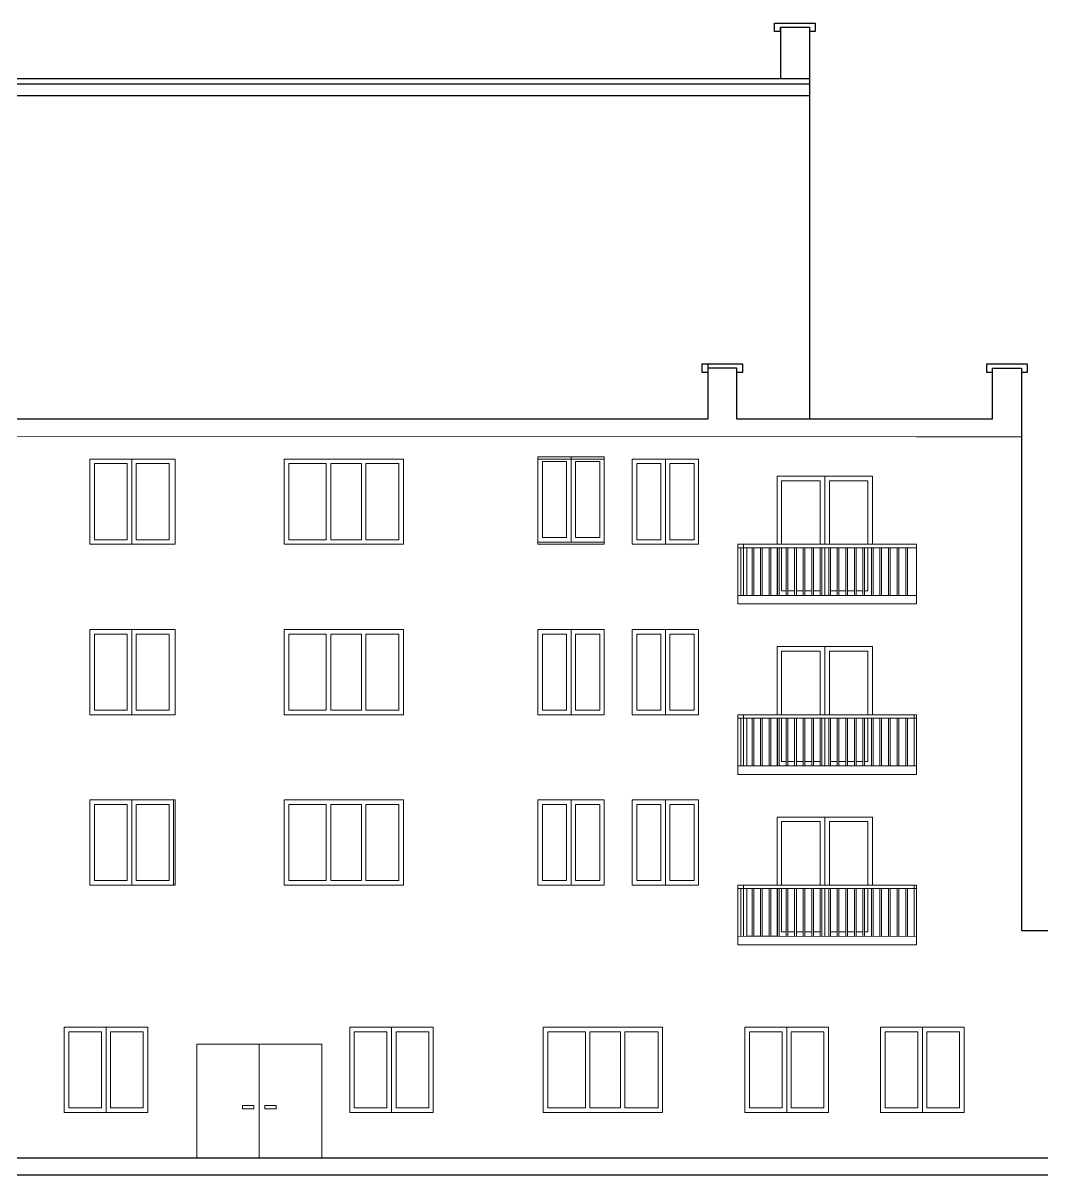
# Model space of a CAD drawing. Header units: millimetres. Extents: x -689206 to 4969298, y -1019800 to 703299.
# Drawn here: x 72408 to 90334, y -747291 to -727016 of the extents above; entities that cross this region are included whole.
import ezdxf

# ---------------------------------------------------------------- set-up
doc = ezdxf.new("R2010")
doc.units = ezdxf.units.MM
doc.layers.add('РАЗМЕРЫ', color=7, linetype='Continuous', lineweight=9)
doc.layers.add('фасад1', color=7, linetype='Continuous')

msp = doc.modelspace()

# ---------------------------------------------------------------- linework, layer by layer
at = {"layer": 'РАЗМЕРЫ', "linetype": 'ByBlock', "lineweight": 30, "ltscale": 35}
for p, q in [((85631.6, -727091.4), (85631.6, -727016.4)), ((85631.6, -727016.4), (86241.6, -727016.4)), ((86241.6, -727016.4), (86341.6, -727016.4)), ((86341.6, -727016.4), (86341.6, -727166.4)), ((85631.6, -727166.4), (85631.6, -727091.4)), ((85731.6, -727166.4), (85631.6, -727166.4)), ((86341.6, -727166.4), (86241.6, -727166.4)), ((84354.2, -733091.4), (84354.2, -733016.4)), ((84354.2, -733016.4), (84964.2, -733016.4)), ((84354.2, -733166.4), (84354.2, -733091.4)), ((84964.2, -733016.4), (85064.2, -733016.4)), ((85064.2, -733016.4), (85064.2, -733166.4)), ((89364.3, -733091.4), (89364.3, -733016.4)), ((89364.3, -733016.4), (89974.3, -733016.4)), ((89364.3, -733166.4), (89364.3, -733091.4)), ((89974.3, -733016.4), (90074.3, -733016.4)), ((90074.3, -733016.4), (90074.3, -733166.4)), ((84454.2, -733166.4), (84354.2, -733166.4)), ((85064.2, -733166.4), (84964.2, -733166.4)), ((89464.3, -733166.4), (89364.3, -733166.4)), ((90074.3, -733166.4), (89974.3, -733166.4))]:
    msp.add_line(p, q, dxfattribs=at)
at = {"layer": 'РАЗМЕРЫ', "lineweight": 30, "ltscale": 35}
for p, q in [((85731.6, -727091.4), (86241.6, -727091.4)), ((85731.6, -727166.4), (85731.6, -727091.4)), ((85731.6, -727091.4), (85731.6, -727991.4)), ((86241.6, -727091.4), (86241.6, -733991.4)), ((63314.2, -727991.4), (86241.6, -727991.4)), ((72474.2, -728091.4), (55274.8, -728091.4)), ((86241.6, -728091.4), (72474.2, -728091.4)), ((55274.8, -728291.4), (86241.6, -728291.4)), ((84454.2, -733016.4), (84454.2, -733991.4)), ((84964.2, -733091.4), (84454.2, -733091.4)), ((84964.2, -733991.4), (84964.2, -733091.4)), ((89464.3, -733991.4), (89464.3, -733091.4)), ((89464.3, -733091.4), (89974.3, -733091.4)), ((89974.3, -733091.4), (89974.3, -733991.4)), ((75137, -733991.4), (68332.2, -733991.4)), ((84454.2, -733991.4), (75137, -733991.4)), ((89464.3, -733991.4), (84964.2, -733991.4)), ((89974.3, -733991.4), (89974.3, -742991.4)), ((89974.3, -742991.4), (102266.5, -742991.4)), ((54764.8, -746991.4), (102266.5, -746991.4)), ((54764.8, -747291.4), (102776.5, -747291.4))]:
    msp.add_line(p, q, dxfattribs=at)
at = {"layer": 'РАЗМЕРЫ', "lineweight": 15, "ltscale": 35}
for p, q in [((67802.2, -734291.4), (88124.6, -734300.1)), ((88124.6, -734300.1), (89974.3, -734300.1)), ((73586.2, -734691.3), (73586.2, -736191.4)), ((75086.2, -734691.4), (73586.2, -734691.4)), ((73586.2, -734691.4), (73586.2, -736191.4)), ((75056.2, -734691.4), (73586.2, -734691.4)), ((74321.2, -736191.4), (74321.2, -734691.4)), ((75086.2, -736191.4), (75086.2, -734691.4)), ((77002.4, -736191.4), (77002.7, -734691)), ((77002.4, -734691.4), (77002.4, -736191.4)), ((79102.4, -734691.4), (77002.4, -734691.4)), ((79102.4, -734691.4), (77002.8, -734691)), ((77002.8, -734691), (77082.8, -734691)), ((77082.8, -734691), (77082.8, -734691.4)), ((79102.4, -736191.4), (79102.4, -734691.4)), ((79102.4, -736191.4), (79102.4, -734691.4)), ((81464.2, -734651.4), (81464.2, -736151.4)), ((82634.2, -734651.4), (81464.2, -734651.4)), ((81464.2, -734691.4), (81464.2, -736191.4)), ((82634.2, -734691.4), (81464.2, -734691.4)), ((81969.2, -734731.4), (81544.2, -734731.4)), ((81544.2, -734731.4), (81544.2, -736071.4)), ((82049.2, -734651.4), (81969.2, -734651.4)), ((81969.2, -734731.4), (81969.2, -736071.4)), ((82049.2, -736151.4), (82049.2, -734651.4)), ((82049.2, -734651.4), (82129.2, -734651.4)), ((82554.2, -734731.4), (82129.2, -734731.4)), ((82129.2, -734731.4), (82129.2, -736071.4)), ((82554.2, -736071.4), (82554.2, -734731.4)), ((82634.2, -734651.4), (82634.2, -736151.4)), ((82634.2, -736191.4), (82634.2, -734691.4)), ((83124, -734691.4), (83124, -736191.4)), ((84294, -734691.4), (83124, -734691.4)), ((83124, -734691.4), (83124, -736191.4)), ((84294, -734691.4), (83124, -734691.4)), ((83709, -734691.4), (83629, -734691.4)), ((83709, -736191.4), (83709, -734691.4)), ((83709, -734691.4), (83789, -734691.4)), ((84294, -736191.4), (84294, -734691.4)), ((84294, -734691.4), (84294, -736191.4)), ((73666.2, -736111.4), (73666.2, -734771.4)), ((73666.2, -734771.4), (74241.2, -734771.4)), ((74241.2, -734771.4), (74241.2, -736111.4)), ((74401.2, -734771.4), (74976.2, -734771.4)), ((74401.2, -736111.4), (74401.2, -734771.4)), ((74976.2, -734771.4), (74976.2, -736111.4)), ((77082.8, -734771.1), (77082.6, -736111)), ((77082.8, -734771.1), (77743.8, -734771.2)), ((77743.8, -734771.2), (77743.6, -736111.1)), ((77823.6, -736111.2), (77823.8, -734771.2)), ((78360.6, -734771.3), (77823.8, -734771.2)), ((78360.6, -734771.3), (78360.3, -736111.2)), ((78440.3, -736111.2), (78440.5, -734771.3)), ((79022.4, -734771.4), (78440.5, -734771.3)), ((79022.4, -736111.4), (79022.4, -734771.4)), ((83629, -734771.4), (83204, -734771.4)), ((83204, -734771.4), (83204, -736111.4)), ((83629, -734771.4), (83629, -736111.4)), ((84214, -734771.4), (83789, -734771.4)), ((83789, -734771.4), (83789, -736111.4)), ((84214, -736111.4), (84214, -734771.4)), ((74241.2, -736111.4), (73666.2, -736111.4)), ((74976.2, -736111.4), (74401.2, -736111.4)), ((77082.6, -736111), (77743.6, -736111.1)), ((77823.6, -736111.2), (78360.3, -736111.2)), ((78440.3, -736111.2), (79022.4, -736111.2)), ((81464.2, -736151.4), (81464.2, -736071.4)), ((82634.2, -736151.4), (81464.2, -736151.4)), ((81544.2, -736071.4), (81969.2, -736071.4)), ((82129.2, -736071.4), (82554.2, -736071.4)), ((83124, -736191.4), (83124, -736111.4)), ((83204, -736111.4), (83629, -736111.4)), ((83789, -736111.4), (84214, -736111.4)), ((73586.2, -736191.4), (75086.2, -736191.4)), ((75056.2, -736191.4), (73586.2, -736191.4)), ((73586.2, -736191.4), (73666.2, -736191.4)), ((77002.4, -736191.4), (79102.4, -736191.4)), ((77002.4, -736191.4), (79102.4, -736191.4)), ((81464.2, -736191.4), (82634.2, -736191.4)), ((83124, -736191.4), (84294, -736191.4)), ((84294, -736191.4), (83124, -736191.4)), ((84984.6, -736191.4), (84984.2, -737091.4)), ((85143.5, -736251.4), (84984.6, -736251.3)), ((85035.4, -736251.4), (85035, -737091.4)), ((88124.6, -736191.4), (88124.2, -737092.7)), ((73586.2, -737691.3), (73586.2, -739191.4)), ((75086.2, -737691.4), (73586.2, -737691.4)), ((73586.2, -737691.4), (73586.2, -739191.4)), ((75056.2, -737691.4), (73586.2, -737691.4)), ((73666.2, -739111.4), (73666.2, -737771.4)), ((73666.2, -737771.4), (74241.2, -737771.4)), ((74241.2, -737771.4), (74241.2, -739111.4)), ((74321.2, -739191.4), (74321.2, -737691.4)), ((74401.2, -737771.4), (74976.2, -737771.4)), ((74401.2, -739111.4), (74401.2, -737771.4)), ((74976.2, -737771.4), (74976.2, -739111.4)), ((75086.2, -739191.4), (75086.2, -737691.4)), ((77002.4, -739191.4), (77002.7, -737691)), ((77002.4, -737691.4), (77002.4, -739191.4)), ((79102.4, -737691.4), (77002.4, -737691.4)), ((79102.4, -737691.4), (77002.8, -737691)), ((77002.8, -737691), (77082.8, -737691)), ((77082.8, -737771.1), (77082.6, -739111)), ((77082.8, -737691), (77082.8, -737691.4)), ((77082.8, -737771.1), (77743.8, -737771.2)), ((77743.8, -737771.2), (77743.6, -739111.1)), ((77823.6, -739111.2), (77823.8, -737771.2)), ((78360.6, -737771.3), (77823.8, -737771.2)), ((78360.6, -737771.3), (78360.3, -739111.2)), ((78440.3, -739111.2), (78440.5, -737771.3)), ((79022.4, -737771.4), (78440.5, -737771.3)), ((79022.4, -739111.4), (79022.4, -737771.4)), ((79102.4, -739191.4), (79102.4, -737691.4)), ((79102.4, -739191.4), (79102.4, -737691.4)), ((81464.2, -737691.4), (81464.2, -739191.4)), ((82634.2, -737691.4), (81464.2, -737691.4)), ((81464.2, -737691.4), (81464.2, -739191.4)), ((82634.2, -737691.4), (81464.2, -737691.4)), ((81969.2, -737771.4), (81544.2, -737771.4)), ((81544.2, -737771.4), (81544.2, -739111.4)), ((82049.2, -737691.4), (81969.2, -737691.4)), ((81969.2, -737771.4), (81969.2, -739111.4)), ((82049.2, -739191.4), (82049.2, -737691.4)), ((82049.2, -737691.4), (82129.2, -737691.4)), ((82554.2, -737771.4), (82129.2, -737771.4)), ((82129.2, -737771.4), (82129.2, -739111.4)), ((82554.2, -739111.4), (82554.2, -737771.4)), ((82634.2, -739191.4), (82634.2, -737691.4)), ((82634.2, -737691.4), (82634.2, -739191.4)), ((83124, -737691.4), (83124, -739191.4)), ((84294, -737691.4), (83124, -737691.4)), ((83124, -737691.4), (83124, -739191.4)), ((84294, -737691.4), (83124, -737691.4)), ((83629, -737771.4), (83204, -737771.4)), ((83204, -737771.4), (83204, -739111.4)), ((83709, -737691.4), (83629, -737691.4)), ((83629, -737771.4), (83629, -739111.4)), ((83709, -739191.4), (83709, -737691.4)), ((83709, -737691.4), (83789, -737691.4)), ((84214, -737771.4), (83789, -737771.4)), ((83789, -737771.4), (83789, -739111.4)), ((84214, -739111.4), (84214, -737771.4)), ((84294, -739191.4), (84294, -737691.4)), ((84294, -737691.4), (84294, -739191.4)), ((73586.2, -739191.4), (75086.2, -739191.4)), ((75056.2, -739191.4), (73586.2, -739191.4)), ((73586.2, -739191.4), (73666.2, -739191.4)), ((74241.2, -739111.4), (73666.2, -739111.4)), ((74976.2, -739111.4), (74401.2, -739111.4)), ((77002.4, -739191.4), (79102.4, -739191.4)), ((77002.4, -739191.4), (79102.4, -739191.4)), ((77082.6, -739111), (77743.6, -739111.1)), ((77823.6, -739111.2), (78360.3, -739111.2)), ((78440.3, -739111.2), (79022.4, -739111.2)), ((81464.2, -739191.4), (81464.2, -739111.4)), ((81464.2, -739191.4), (82634.2, -739191.4)), ((82634.2, -739191.4), (81464.2, -739191.4)), ((81544.2, -739111.4), (81969.2, -739111.4)), ((82129.2, -739111.4), (82554.2, -739111.4)), ((83124, -739191.4), (83124, -739111.4)), ((83124, -739191.4), (84294, -739191.4)), ((84294, -739191.4), (83124, -739191.4)), ((83204, -739111.4), (83629, -739111.4)), ((83789, -739111.4), (84214, -739111.4)), ((84984.6, -739191.4), (84984.2, -740091.4)), ((88124.6, -739191.4), (88124.2, -740092.7)), ((85143.5, -739251.4), (84984.6, -739251.4)), ((85035.4, -739251.4), (85035, -740091.4)), ((73586.2, -740691.3), (73586.2, -742191.4)), ((75086.2, -740691.4), (73586.2, -740691.4)), ((73586.2, -740691.4), (73586.2, -742191.4)), ((75056.2, -740691.4), (73586.2, -740691.4)), ((73666.2, -742111.4), (73666.2, -740771.4)), ((73666.2, -740771.4), (74241.2, -740771.4)), ((74241.2, -740771.4), (74241.2, -742111.4)), ((74321.2, -742191.4), (74321.2, -740691.4)), ((74401.2, -740771.4), (74976.2, -740771.4)), ((74401.2, -742111.4), (74401.2, -740771.4)), ((74976.2, -740771.4), (74976.2, -742111.4)), ((75056.2, -740691.4), (75056.2, -742191.4)), ((75086.2, -742191.4), (75086.2, -740691.4)), ((77002.4, -742191.4), (77002.7, -740691)), ((77002.4, -740691.4), (77002.4, -742191.4)), ((79102.4, -740691.4), (77002.4, -740691.4)), ((79102.4, -740691.4), (77002.8, -740691)), ((77002.8, -740691), (77082.8, -740691)), ((77082.8, -740771.1), (77082.6, -742111)), ((77082.8, -740691), (77082.8, -740691.4)), ((77082.8, -740771.1), (77743.8, -740771.2)), ((77743.8, -740771.2), (77743.6, -742111.1)), ((77823.6, -742111.2), (77823.8, -740771.2)), ((78360.6, -740771.3), (77823.8, -740771.2)), ((78360.6, -740771.3), (78360.3, -742111.2)), ((78440.3, -742111.2), (78440.5, -740771.3)), ((79022.4, -740771.4), (78440.5, -740771.3)), ((79022.4, -742111.4), (79022.4, -740771.4)), ((79102.4, -742191.4), (79102.4, -740691.4)), ((79102.4, -742191.4), (79102.4, -740691.4)), ((81464.2, -740691.4), (81464.2, -742191.4)), ((82634.2, -740691.4), (81464.2, -740691.4)), ((81464.2, -740691.4), (81464.2, -742191.4)), ((82634.2, -740691.4), (81464.2, -740691.4)), ((81969.2, -740771.4), (81544.2, -740771.4)), ((81544.2, -740771.4), (81544.2, -742111.4)), ((82049.2, -740691.4), (81969.2, -740691.4)), ((81969.2, -740771.4), (81969.2, -742111.4)), ((82049.2, -742191.4), (82049.2, -740691.4)), ((82049.2, -740691.4), (82129.2, -740691.4)), ((82554.2, -740771.4), (82129.2, -740771.4)), ((82129.2, -740771.4), (82129.2, -742111.4)), ((82554.2, -742111.4), (82554.2, -740771.4)), ((82634.2, -742191.4), (82634.2, -740691.4)), ((82634.2, -740691.4), (82634.2, -742191.4)), ((83124, -740691.4), (83124, -742191.4)), ((84294, -740691.4), (83124, -740691.4)), ((83124, -740691.4), (83124, -742191.4)), ((84294, -740691.4), (83124, -740691.4)), ((83629, -740771.4), (83204, -740771.4)), ((83204, -740771.4), (83204, -742111.4)), ((83709, -740691.4), (83629, -740691.4)), ((83629, -740771.4), (83629, -742111.4)), ((83709, -742191.4), (83709, -740691.4)), ((83709, -740691.4), (83789, -740691.4)), ((84214, -740771.4), (83789, -740771.4)), ((83789, -740771.4), (83789, -742111.4)), ((84214, -742111.4), (84214, -740771.4)), ((84294, -742191.4), (84294, -740691.4)), ((84294, -740691.4), (84294, -742191.4)), ((73586.2, -742191.4), (75086.2, -742191.4)), ((75056.2, -742191.4), (73586.2, -742191.4)), ((73586.2, -742191.4), (73666.2, -742191.4)), ((74241.2, -742111.4), (73666.2, -742111.4)), ((74976.2, -742111.4), (74401.2, -742111.4)), ((77002.4, -742191.4), (79102.4, -742191.4)), ((77002.4, -742191.4), (79102.4, -742191.4)), ((77082.6, -742111), (77743.6, -742111.1)), ((77823.6, -742111.2), (78360.3, -742111.2)), ((78440.3, -742111.2), (79022.4, -742111.2)), ((81464.2, -742191.4), (81464.2, -742111.4)), ((81464.2, -742191.4), (82634.2, -742191.4)), ((82634.2, -742191.4), (81464.2, -742191.4)), ((81544.2, -742111.4), (81969.2, -742111.4)), ((82129.2, -742111.4), (82554.2, -742111.4)), ((83124, -742191.4), (83124, -742111.4)), ((83124, -742191.4), (84294, -742191.4)), ((84294, -742191.4), (83124, -742191.4)), ((83204, -742111.4), (83629, -742111.4)), ((83789, -742111.4), (84214, -742111.4)), ((84984.6, -742191.1), (84984.2, -743091.1)), ((85143.5, -742251.1), (84984.6, -742251.1)), ((85035.4, -742251.1), (85035, -743091.1)), ((88124.6, -742191.1), (88124.2, -743092.4)), ((73133.3, -744691.4), (73133.3, -746191.4)), ((74603.3, -744691.4), (73133.3, -744691.4)), ((73133.3, -744691.4), (73133.3, -746191.4)), ((74603.3, -744691.4), (73133.3, -744691.4)), ((73868.3, -746191.4), (73868.3, -744691.4)), ((74603.3, -744691.4), (74603.3, -746191.4)), ((74603.3, -744691.4), (74603.3, -746191.4)), ((78155.6, -744691.4), (78155.6, -746191.4)), ((79625.6, -744691.4), (78155.6, -744691.4)), ((78155.6, -744691.4), (78155.6, -746191.4)), ((79625.6, -744691.4), (78155.6, -744691.4)), ((78890.6, -746191.4), (78890.6, -744691.4)), ((79625.6, -744691.4), (79625.6, -746191.4)), ((79625.6, -744691.4), (79625.6, -746191.4)), ((81559.9, -746191.4), (81560.1, -744691)), ((81559.9, -744691.4), (81559.9, -746191.4)), ((83659.9, -744691.4), (81559.9, -744691.4)), ((83659.9, -744691.4), (81560.3, -744691)), ((81560.3, -744691), (81640.3, -744691)), ((81640.3, -744691), (81640.3, -744691.4)), ((83659.9, -744691.4), (83659.9, -746191.4)), ((83659.9, -746191.4), (83659.9, -744691.4)), ((85108.2, -744691.4), (85108.2, -746191.4)), ((86578.2, -744691.4), (85108.2, -744691.4)), ((85108.2, -744691.4), (85108.2, -746191.4)), ((86578.2, -744691.4), (85108.2, -744691.4)), ((85843.2, -746191.4), (85843.2, -744691.4)), ((86578.2, -744691.4), (86578.2, -746191.4)), ((86578.2, -744691.4), (86578.2, -746191.4)), ((87494.7, -744691.4), (87494.7, -746191.4)), ((88964.7, -744691.4), (87494.7, -744691.4)), ((87494.7, -744691.4), (87494.7, -746191.4)), ((88964.7, -744691.4), (87494.7, -744691.4)), ((88229.7, -746191.4), (88229.7, -744691.4)), ((88964.7, -744691.4), (88964.7, -746191.4)), ((88964.7, -744691.4), (88964.7, -746191.4)), ((73213.3, -746111.4), (73213.3, -744771.4)), ((73213.3, -744771.4), (73788.3, -744771.4)), ((73788.3, -744771.4), (73788.3, -746111.4)), ((73948.3, -744771.4), (74523.3, -744771.4)), ((73948.3, -746111.4), (73948.3, -744771.4)), ((74523.3, -744771.4), (74523.3, -746111.4)), ((78235.6, -746111.4), (78235.6, -744771.4)), ((78235.6, -744771.4), (78810.6, -744771.4)), ((78810.6, -744771.4), (78810.6, -746111.4)), ((78970.6, -744771.4), (79545.6, -744771.4)), ((78970.6, -746111.4), (78970.6, -744771.4)), ((79545.6, -744771.4), (79545.6, -746111.4)), ((81640.2, -744771.1), (81640, -746111)), ((81640.2, -744771.1), (82301.2, -744771.2)), ((82301.2, -744771.2), (82301, -746111.1)), ((82381, -746111.2), (82381.2, -744771.2)), ((82918, -744771.3), (82381.2, -744771.2)), ((82918, -744771.3), (82917.8, -746111.2)), ((82997.8, -746111.2), (82998, -744771.3)), ((83579.9, -744771.4), (82998, -744771.3)), ((83579.9, -746111.4), (83579.9, -744771.4)), ((85188.2, -746111.4), (85188.2, -744771.4)), ((85188.2, -744771.4), (85763.2, -744771.4)), ((85763.2, -744771.4), (85763.2, -746111.4)), ((85923.2, -744771.4), (86498.2, -744771.4)), ((85923.2, -746111.4), (85923.2, -744771.4)), ((86498.2, -744771.4), (86498.2, -746111.4)), ((87574.7, -746111.4), (87574.7, -744771.4)), ((87574.7, -744771.4), (88149.7, -744771.4)), ((88149.7, -744771.4), (88149.7, -746111.4)), ((88309.7, -744771.4), (88884.7, -744771.4)), ((88309.7, -746111.4), (88309.7, -744771.4)), ((88884.7, -744771.4), (88884.7, -746111.4)), ((77664.2, -744991.4), (75464.2, -744991.4)), ((75464.2, -744991.4), (75464.2, -746991.4)), ((76564.2, -744991.4), (76564.2, -746991.4)), ((77664.2, -744991.4), (77664.2, -746991.4)), ((77664.2, -746991.4), (77664.2, -744991.4)), ((73788.3, -746111.4), (73213.3, -746111.4)), ((74523.3, -746111.4), (73948.3, -746111.4)), ((76466.6, -746067.1), (76272, -746067.1)), ((76272, -746067.1), (76272, -746128)), ((76466.6, -746128), (76466.6, -746067.1)), ((76858.6, -746067.1), (76664, -746067.1)), ((76664, -746067.1), (76664, -746128)), ((76858.6, -746128), (76858.6, -746067.1)), ((78810.6, -746111.4), (78235.6, -746111.4)), ((79545.6, -746111.4), (78970.6, -746111.4)), ((81640, -746111), (82301, -746111.1)), ((82381, -746111.2), (82917.8, -746111.2)), ((82997.8, -746111.2), (83579.9, -746111.2)), ((85763.2, -746111.4), (85188.2, -746111.4)), ((86498.2, -746111.4), (85923.2, -746111.4)), ((88149.7, -746111.4), (87574.7, -746111.4)), ((88884.7, -746111.4), (88309.7, -746111.4)), ((74603.3, -746191.4), (73133.3, -746191.4)), ((74603.3, -746191.4), (73133.3, -746191.4)), ((73133.3, -746191.4), (73213.3, -746191.4)), ((76272, -746128), (76466.6, -746128)), ((76664, -746128), (76858.6, -746128)), ((79625.6, -746191.4), (78155.6, -746191.4)), ((79625.6, -746191.4), (78155.6, -746191.4)), ((78155.6, -746191.4), (78235.6, -746191.4)), ((83659.9, -746191.4), (81559.9, -746191.4)), ((81559.9, -746191.4), (83659.9, -746191.4)), ((86578.2, -746191.4), (85108.2, -746191.4)), ((86578.2, -746191.4), (85108.2, -746191.4)), ((85108.2, -746191.4), (85188.2, -746191.4)), ((88964.7, -746191.4), (87494.7, -746191.4)), ((88964.7, -746191.4), (87494.7, -746191.4)), ((87494.7, -746191.4), (87574.7, -746191.4))]:
    msp.add_line(p, q, dxfattribs=at)
at = {"layer": 'фасад1', "color": 7, "lineweight": 15}
for p, q in [((78682.4, -734691.4), (77002.4, -734691.4)), ((77002.4, -736191.4), (78682.4, -736191.4)), ((88124.6, -736191.4), (84984.6, -736191.4)), ((85083.5, -736191.4), (85083.5, -737091.4)), ((88124.6, -736251.8), (85143.5, -736251.4)), ((85683.5, -736251.4), (85683.5, -737091.4)), ((85713.5, -736251.4), (85713.5, -737091.4)), ((85833.5, -736251.4), (85833.5, -737091.4)), ((85863.5, -736251.4), (85863.5, -737091.4)), ((85983.5, -736251.4), (85983.5, -737091.4)), ((86013.5, -736251.4), (86013.5, -737091.4)), ((86133.5, -736251.4), (86133.5, -737091.4)), ((86163.5, -736251.4), (86163.5, -737091.4)), ((86283.5, -736251.4), (86283.5, -737091.4)), ((86313.5, -736251.4), (86313.5, -737091.4)), ((86433.5, -736251.4), (86433.5, -737091.4)), ((86463.5, -736251.4), (86463.5, -737091.4)), ((86583.5, -736251.4), (86583.5, -737091.4)), ((86613.5, -736251.4), (86613.5, -737091.4)), ((86733.5, -736251.4), (86733.5, -737091.4)), ((86763.5, -736251.4), (86763.5, -737091.4)), ((86883.5, -736251.4), (86883.5, -737091.4)), ((86913.5, -736251.4), (86913.5, -737091.4)), ((87033.5, -736251.4), (87033.5, -737091.4)), ((87063.5, -736251.4), (87063.5, -737091.4)), ((87183.5, -736251.4), (87183.5, -737091.4)), ((87213.5, -736251.4), (87213.5, -737091.4)), ((87333.5, -736251.4), (87333.5, -737091.4)), ((87363.5, -736251.4), (87363.5, -737091.4)), ((87483.5, -736251.4), (87483.5, -737091.4)), ((87513.5, -736251.4), (87513.5, -737091.4)), ((87636.6, -736251.8), (87636.6, -737091.8)), ((87666.6, -736251.8), (87666.6, -737091.8)), ((87786.6, -736251.8), (87786.6, -737091.8)), ((87816.6, -736251.8), (87816.6, -737091.8)), ((87936.6, -736251.8), (87936.6, -737091.8)), ((87966.6, -736251.8), (87966.6, -737091.8)), ((85833.5, -737011.4), (85753.5, -737011.4)), ((85983.5, -737011.4), (85863.5, -737011.4)), ((86133.5, -737011.4), (86013.5, -737011.4)), ((86283.5, -737011.4), (86163.5, -737011.4)), ((86433.5, -737011.4), (86313.5, -737011.4)), ((86733.5, -737011.4), (86613.5, -737011.4)), ((86883.5, -737011.4), (86763.5, -737011.4)), ((87033.5, -737011.4), (86913.5, -737011.4)), ((87183.5, -737011.4), (87063.5, -737011.4)), ((87273.5, -737011.4), (87213.5, -737011.4)), ((78682.4, -737691.4), (77002.4, -737691.4)), ((77002.4, -739191.4), (78682.4, -739191.4)), ((88124.6, -739191.4), (84984.6, -739191.4)), ((85083.5, -739191.4), (85083.5, -740091.4)), ((88083.5, -740091.4), (88083.5, -739191.4)), ((88124.6, -739251.9), (85143.5, -739251.4)), ((85683.5, -739251.4), (85683.5, -740091.4)), ((85713.5, -739251.4), (85713.5, -740091.4)), ((85833.5, -739251.4), (85833.5, -740091.4)), ((85863.5, -739251.4), (85863.5, -740091.4)), ((85983.5, -739251.4), (85983.5, -740091.4)), ((86013.5, -739251.4), (86013.5, -740091.4)), ((86133.5, -739251.4), (86133.5, -740091.4)), ((86163.5, -739251.4), (86163.5, -740091.4)), ((86283.5, -739251.4), (86283.5, -740091.4)), ((86313.5, -739251.4), (86313.5, -740091.4)), ((86433.5, -739251.4), (86433.5, -740091.4)), ((86463.5, -739251.4), (86463.5, -740091.4)), ((86583.5, -739251.4), (86583.5, -740091.4)), ((86613.5, -739251.4), (86613.5, -740091.4)), ((86733.5, -739251.4), (86733.5, -740091.4)), ((86763.5, -739251.4), (86763.5, -740091.4)), ((86883.5, -739251.4), (86883.5, -740091.4)), ((86913.5, -739251.4), (86913.5, -740091.4)), ((87033.5, -739251.4), (87033.5, -740091.4)), ((87063.5, -739251.4), (87063.5, -740091.4)), ((87183.5, -739251.4), (87183.5, -740091.4)), ((87213.5, -739251.4), (87213.5, -740091.4)), ((87333.5, -739251.4), (87333.5, -740091.4)), ((87363.5, -739251.4), (87363.5, -740091.4)), ((87483.5, -739251.4), (87483.5, -740091.4)), ((87513.5, -739251.4), (87513.5, -740091.4)), ((87636.6, -739251.8), (87636.6, -740091.8)), ((87666.6, -739251.8), (87666.6, -740091.8)), ((87786.6, -739251.8), (87786.6, -740091.8)), ((87816.6, -739251.8), (87816.6, -740091.8)), ((87936.6, -739251.8), (87936.6, -740091.8)), ((87966.6, -739251.8), (87966.6, -740091.8)), ((85833.5, -740011.4), (85753.5, -740011.4)), ((85983.5, -740011.4), (85863.5, -740011.4)), ((86133.5, -740011.4), (86013.5, -740011.4)), ((86283.5, -740011.4), (86163.5, -740011.4)), ((86433.5, -740011.4), (86313.5, -740011.4)), ((86733.5, -740011.4), (86613.5, -740011.4)), ((86883.5, -740011.4), (86763.5, -740011.4)), ((87033.5, -740011.4), (86913.5, -740011.4)), ((87183.5, -740011.4), (87063.5, -740011.4)), ((87273.5, -740011.4), (87213.5, -740011.4)), ((78682.4, -740691.4), (77002.4, -740691.4)), ((77002.4, -742191.4), (78682.4, -742191.4)), ((88124.6, -742191.1), (84984.6, -742191.1)), ((85083.5, -742191.1), (85083.5, -743091.1)), ((88124.6, -742251.6), (85143.5, -742251.1)), ((85683.5, -742251.1), (85683.5, -743091.1)), ((85713.5, -742251.1), (85713.5, -743091.1)), ((85833.5, -742251.1), (85833.5, -743091.1)), ((85863.5, -742251.1), (85863.5, -743091.1)), ((85983.5, -742251.1), (85983.5, -743091.1)), ((86013.5, -742251.1), (86013.5, -743091.1)), ((86133.5, -742251.1), (86133.5, -743091.1)), ((86163.5, -742251.1), (86163.5, -743091.1)), ((86283.5, -742251.1), (86283.5, -743091.1)), ((86313.5, -742251.1), (86313.5, -743091.1)), ((86433.5, -742251.1), (86433.5, -743091.1)), ((86463.5, -742251.1), (86463.5, -743091.1)), ((86583.5, -742251.1), (86583.5, -743091.1)), ((86613.5, -742251.1), (86613.5, -743091.1)), ((86733.5, -742251.1), (86733.5, -743091.1)), ((86763.5, -742251.1), (86763.5, -743091.1)), ((86883.5, -742251.1), (86883.5, -743091.1)), ((86913.5, -742251.1), (86913.5, -743091.1)), ((87033.5, -742251.1), (87033.5, -743091.1)), ((87063.5, -742251.1), (87063.5, -743091.1)), ((87183.5, -742251.1), (87183.5, -743091.1)), ((87213.5, -742251.1), (87213.5, -743091.1)), ((87333.5, -742251.1), (87333.5, -743091.1)), ((87363.5, -742251.1), (87363.5, -743091.1)), ((87483.5, -742251.1), (87483.5, -743091.1)), ((87513.5, -742251.1), (87513.5, -743091.1)), ((87636.6, -742251.5), (87636.6, -743091.5)), ((87666.6, -742251.5), (87666.6, -743091.5)), ((87786.6, -742251.5), (87786.6, -743091.5)), ((87816.6, -742251.5), (87816.6, -743091.5)), ((87936.6, -742251.5), (87936.6, -743091.5)), ((87966.6, -742251.5), (87966.6, -743091.5)), ((88083.5, -743091.1), (88083.5, -742191.1)), ((85833.5, -743011.1), (85753.5, -743011.1)), ((85983.5, -743011.1), (85863.5, -743011.1)), ((86133.5, -743011.1), (86013.5, -743011.1)), ((86283.5, -743011.1), (86163.5, -743011.1)), ((86433.5, -743011.1), (86313.5, -743011.1)), ((86733.5, -743011.1), (86613.5, -743011.1)), ((86883.5, -743011.1), (86763.5, -743011.1)), ((87033.5, -743011.1), (86913.5, -743011.1)), ((87183.5, -743011.1), (87063.5, -743011.1)), ((87273.5, -743011.1), (87213.5, -743011.1)), ((83239.9, -744691.4), (81559.9, -744691.4)), ((81559.9, -746191.4), (83239.9, -746191.4))]:
    msp.add_line(p, q, dxfattribs=at)
for points in [[(78170.4, -734691.4), (79102.4, -734691.4), (79102.4, -736191.4), (78170.4, -736191.4)], [(86513.5, -736191.4), (86513.5, -734991.4), (85673.5, -734991.4), (85673.5, -736191.4)], [(86433.5, -736191.4), (86433.5, -735071.4), (85753.5, -735071.4), (85753.5, -736191.4)], [(87353.5, -736191.4), (87353.5, -734991.4), (86513.5, -734991.4), (86513.5, -736191.4)], [(87273.5, -736191.4), (87273.5, -735071.4), (86593.5, -735071.4), (86593.5, -736191.4)], [(85753.5, -736251.4), (85753.5, -737011.4)], [(86513.5, -736251.4), (86513.5, -737091.4)], [(87273.5, -737011.4), (87273.5, -736251.4)], [(84984.4, -737091.4), (88124.4, -737092.7), (88125.2, -737241.4), (84984.4, -737240.9), (84984.4, -737091.4)], [(78170.4, -737691.4), (79102.4, -737691.4), (79102.4, -739191.4), (78170.4, -739191.4)], [(86513.5, -739191.4), (86513.5, -737991.4), (85673.5, -737991.4), (85673.5, -739191.4)], [(87353.5, -739191.4), (87353.5, -737991.4), (86513.5, -737991.4), (86513.5, -739191.4)], [(86433.5, -739191.4), (86433.5, -738071.4), (85753.5, -738071.4), (85753.5, -739191.4)], [(87273.5, -739191.4), (87273.5, -738071.4), (86593.5, -738071.4), (86593.5, -739191.4)], [(85753.5, -739251.4), (85753.5, -740011.4)], [(86513.5, -739251.4), (86513.5, -740091.4)], [(87273.5, -740011.4), (87273.5, -739251.4)], [(84984.4, -740091.4), (88124.4, -740092.7), (88125.2, -740241.4), (84984.4, -740240.9), (84984.4, -740091.4)], [(84984.9, -740091.1), (88124.9, -740092.4), (88125.7, -740241.1), (84984.9, -740240.6), (84984.9, -740091.1)], [(78170.4, -740691.4), (79102.4, -740691.4), (79102.4, -742191.4), (78170.4, -742191.4)], [(86513.5, -742191.1), (86513.5, -740991.1), (85673.5, -740991.1), (85673.5, -742191.1)], [(87353.5, -742191.1), (87353.5, -740991.1), (86513.5, -740991.1), (86513.5, -742191.1)], [(86433.5, -742191.1), (86433.5, -741071.1), (85753.5, -741071.1), (85753.5, -742191.1)], [(87273.5, -742191.1), (87273.5, -741071.1), (86593.5, -741071.1), (86593.5, -742191.1)], [(85753.5, -742251.1), (85753.5, -743011.1)], [(86513.5, -742251.1), (86513.5, -743091.1)], [(87273.5, -743011.1), (87273.5, -742251.1)], [(84984.4, -743091.1), (88124.4, -743092.4), (88125.2, -743241.1), (84984.4, -743240.6), (84984.4, -743091.1)], [(82727.8, -744691.4), (83659.9, -744691.4), (83659.9, -746191.4), (82727.8, -746191.4)]]:
    msp.add_lwpolyline(points, dxfattribs=at)
for points in [[(85233.5, -737091.4), (85143.5, -737091.4), (85143.5, -736251.4), (85233.5, -736251.4)], [(85383.5, -736251.4), (85263.5, -736251.4), (85263.5, -737091.4), (85383.5, -737091.4)], [(85533.5, -737091.4), (85413.5, -737091.4), (85413.5, -736251.4), (85533.5, -736251.4)], [(85673.5, -736251.4), (85563.5, -736251.4), (85563.5, -737091.4), (85673.5, -737091.4)], [(85233.5, -740091.4), (85143.5, -740091.4), (85143.5, -739251.4), (85233.5, -739251.4)], [(85383.5, -739251.4), (85263.5, -739251.4), (85263.5, -740091.4), (85383.5, -740091.4)], [(85533.5, -740091.4), (85413.5, -740091.4), (85413.5, -739251.4), (85533.5, -739251.4)], [(85673.5, -739251.4), (85563.5, -739251.4), (85563.5, -740091.4), (85673.5, -740091.4)], [(85233.5, -743091.1), (85143.5, -743091.1), (85143.5, -742251.1), (85233.5, -742251.1)], [(85383.5, -742251.1), (85263.5, -742251.1), (85263.5, -743091.1), (85383.5, -743091.1)], [(85533.5, -743091.1), (85413.5, -743091.1), (85413.5, -742251.1), (85533.5, -742251.1)], [(85673.5, -742251.1), (85563.5, -742251.1), (85563.5, -743091.1), (85673.5, -743091.1)]]:
    msp.add_lwpolyline(points, close=True, dxfattribs=at)

doc.saveas('drawing.dxf')
